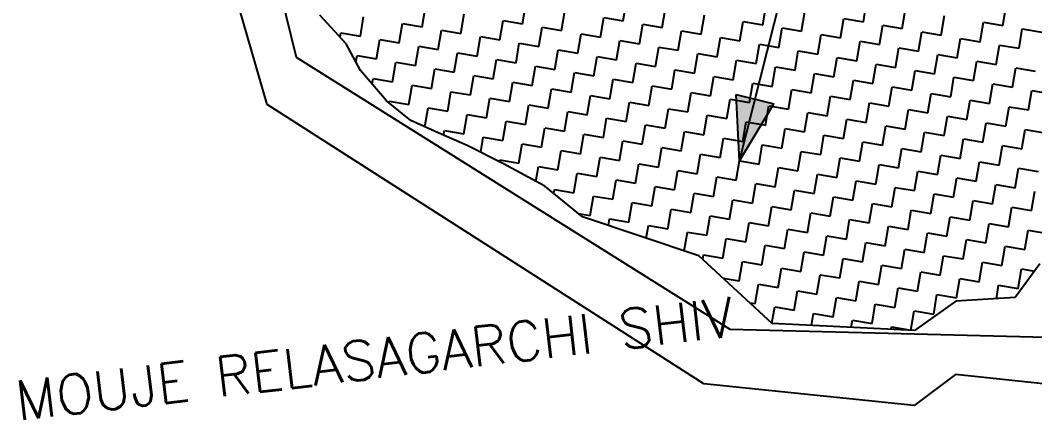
# Model space of a CAD drawing. Header units: metres. Extents: x 286044 to 288268, y 2013628 to 2015838.
# Drawn here: x 286062.3 to 286388.4, y 2015126.8 to 2015255.2 of the extents above; entities that cross this region are included whole.
import ezdxf
from ezdxf.enums import TextEntityAlignment as Align

# ---------------------------------------------------------------- set-up
doc = ezdxf.new("R2010")
doc.units = ezdxf.units.M
for name, color, linetype in [('POLY_HATCH', 12, 'Continuous'), ('POLY_ROAD', 30, 'Continuous'), ('TEXT_MAPOUT', 7, 'Continuous'), ('V_BOUND_LINE', 7, 'Continuous')]:
    doc.layers.add(name, color=color, linetype=linetype)
doc.styles.get("Standard").update_dxf_attribs({"font": 'simplex.shx'})

msp = doc.modelspace()

# ---------------------------------------------------------------- hatches: boundary and pattern name
h = msp.add_hatch(color=256)
h.paths.add_polyline_path([(286298.5, 2015229.82), (286292.44, 2015231.35), (286293.49, 2015210.01)])
h.paths.add_polyline_path([(286293.49, 2015210.01), (286304.56, 2015228.29), (286298.5, 2015229.82)])

# ---------------------------------------------------------------- linework, layer by layer
for p, q in [((286293.49, 2015210.01), (286323.66, 2015329.38)), ((286292.44, 2015231.35), (286304.56, 2015228.29)), ((286293.49, 2015210.01), (286292.44, 2015231.35)), ((286293.49, 2015210.01), (286304.56, 2015228.29))]:
    msp.add_line(p, q)
at = {"layer": 'POLY_HATCH', "linetype": 'Continuous'}
for p, q in [((286256.11, 2015254.99), (286257.18, 2015261.24)), ((286191.44, 2015253.14), (286192.51, 2015259.39)), ((286223.78, 2015254.06), (286224.84, 2015260.32)), ((286236.28, 2015251.93), (286237.35, 2015258.18)), ((286268.62, 2015252.86), (286269.68, 2015259.11)), ((286300.95, 2015253.78), (286302.02, 2015260.04)), ((286333.29, 2015254.71), (286334.35, 2015260.96)), ((286345.79, 2015252.58), (286346.86, 2015258.83)), ((286378.13, 2015253.5), (286379.19, 2015259.76)), ((286171.62, 2015250.08), (286172.68, 2015256.33)), ((286203.95, 2015251), (286205.02, 2015257.26)), ((286216.46, 2015248.87), (286217.52, 2015255.13)), ((286217.52, 2015255.13), (286223.78, 2015254.06)), ((286248.79, 2015249.8), (286249.86, 2015256.05)), ((286249.86, 2015256.05), (286256.11, 2015254.99)), ((286281.13, 2015250.73), (286282.19, 2015256.98)), ((286293.63, 2015248.59), (286294.7, 2015254.85)), ((286294.7, 2015254.85), (286300.95, 2015253.78)), ((286313.46, 2015251.65), (286314.53, 2015257.91)), ((286325.97, 2015249.52), (286327.03, 2015255.77)), ((286327.03, 2015255.77), (286333.29, 2015254.71)), ((286358.3, 2015250.45), (286359.37, 2015256.7)), ((286184.12, 2015247.95), (286185.19, 2015254.2)), ((286185.19, 2015254.2), (286191.44, 2015253.14)), ((286196.63, 2015245.82), (286197.7, 2015252.07)), ((286197.7, 2015252.07), (286203.95, 2015251)), ((286228.97, 2015246.74), (286230.03, 2015253)), ((286230.03, 2015253), (286236.28, 2015251.93)), ((286261.3, 2015247.67), (286262.36, 2015253.92)), ((286262.36, 2015253.92), (286268.62, 2015252.86)), ((286273.81, 2015245.54), (286274.87, 2015251.79)), ((286274.87, 2015251.79), (286281.13, 2015250.73)), ((286306.14, 2015246.46), (286307.21, 2015252.72)), ((286307.21, 2015252.72), (286313.46, 2015251.65)), ((286338.48, 2015247.39), (286339.54, 2015253.64)), ((286339.54, 2015253.64), (286345.79, 2015252.58)), ((286350.98, 2015245.26), (286352.05, 2015251.51)), ((286352.05, 2015251.51), (286358.3, 2015250.45)), ((286370.81, 2015248.32), (286371.88, 2015254.57)), ((286371.88, 2015254.57), (286378.13, 2015253.5)), ((286383.32, 2015246.18), (286384.38, 2015252.44)), ((286384.38, 2015252.44), (286390.64, 2015251.37)), ((286165.13, 2015249.75), (286165.36, 2015251.14)), ((286165.36, 2015251.14), (286171.62, 2015250.08)), ((286176.8, 2015242.76), (286177.87, 2015249.01)), ((286177.87, 2015249.01), (286184.12, 2015247.95)), ((286209.14, 2015243.69), (286210.2, 2015249.94)), ((286210.2, 2015249.94), (286216.46, 2015248.87)), ((286241.47, 2015244.61), (286242.54, 2015250.87)), ((286242.54, 2015250.87), (286248.79, 2015249.8)), ((286253.98, 2015242.48), (286255.05, 2015248.73)), ((286255.05, 2015248.73), (286261.3, 2015247.67)), ((286286.31, 2015243.41), (286287.38, 2015249.66)), ((286287.38, 2015249.66), (286293.63, 2015248.59)), ((286318.65, 2015244.33), (286319.71, 2015250.59)), ((286319.71, 2015250.59), (286325.97, 2015249.52)), ((286331.16, 2015242.2), (286332.22, 2015248.46)), ((286332.22, 2015248.46), (286338.48, 2015247.39)), ((286363.49, 2015243.13), (286364.56, 2015249.38)), ((286364.56, 2015249.38), (286370.81, 2015248.32)), ((286189.31, 2015240.63), (286190.38, 2015246.88)), ((286190.38, 2015246.88), (286196.63, 2015245.82)), ((286221.65, 2015241.55), (286222.71, 2015247.81)), ((286222.71, 2015247.81), (286228.97, 2015246.74)), ((286234.15, 2015239.42), (286235.22, 2015245.68)), ((286235.22, 2015245.68), (286241.47, 2015244.61)), ((286266.49, 2015240.35), (286267.55, 2015246.6)), ((286267.55, 2015246.6), (286273.81, 2015245.54)), ((286298.82, 2015241.28), (286299.89, 2015247.53)), ((286299.89, 2015247.53), (286306.14, 2015246.46)), ((286311.33, 2015239.14), (286312.39, 2015245.4)), ((286312.39, 2015245.4), (286318.65, 2015244.33)), ((286343.66, 2015240.07), (286344.73, 2015246.32)), ((286344.73, 2015246.32), (286350.98, 2015245.26)), ((286376, 2015241), (286377.06, 2015247.25)), ((286377.06, 2015247.25), (286383.32, 2015246.18)), ((286170.21, 2015241.83), (286170.55, 2015243.83)), ((286170.55, 2015243.83), (286176.8, 2015242.76)), ((286181.99, 2015235.44), (286183.06, 2015241.69)), ((286183.06, 2015241.69), (286189.31, 2015240.63)), ((286201.82, 2015238.5), (286202.88, 2015244.75)), ((286202.88, 2015244.75), (286209.14, 2015243.69)), ((286214.33, 2015236.37), (286215.39, 2015242.62)), ((286215.39, 2015242.62), (286221.65, 2015241.55)), ((286246.66, 2015237.29), (286247.73, 2015243.55)), ((286247.73, 2015243.55), (286253.98, 2015242.48)), ((286279, 2015238.22), (286280.06, 2015244.47)), ((286280.06, 2015244.47), (286286.31, 2015243.41)), ((286291.5, 2015236.09), (286292.57, 2015242.34)), ((286292.57, 2015242.34), (286298.82, 2015241.28)), ((286323.84, 2015237.01), (286324.9, 2015243.27)), ((286324.9, 2015243.27), (286331.16, 2015242.2)), ((286356.17, 2015237.94), (286357.24, 2015244.19)), ((286357.24, 2015244.19), (286363.49, 2015243.13)), ((286368.68, 2015235.81), (286369.74, 2015242.06)), ((286369.74, 2015242.06), (286376, 2015241)), ((286194.5, 2015233.31), (286195.57, 2015239.56)), ((286195.57, 2015239.56), (286201.82, 2015238.5)), ((286226.83, 2015234.24), (286227.9, 2015240.49)), ((286227.9, 2015240.49), (286234.15, 2015239.42)), ((286239.34, 2015232.1), (286240.41, 2015238.36)), ((286240.41, 2015238.36), (286246.66, 2015237.29)), ((286259.17, 2015235.16), (286260.23, 2015241.42)), ((286260.23, 2015241.42), (286266.49, 2015240.35)), ((286271.68, 2015233.03), (286272.74, 2015239.28)), ((286272.74, 2015239.28), (286279, 2015238.22)), ((286304.01, 2015233.96), (286305.08, 2015240.21)), ((286305.08, 2015240.21), (286311.33, 2015239.14)), ((286336.34, 2015234.88), (286337.41, 2015241.14)), ((286337.41, 2015241.14), (286343.66, 2015240.07)), ((286348.85, 2015232.75), (286349.92, 2015239)), ((286349.92, 2015239), (286356.17, 2015237.94)), ((286381.19, 2015233.68), (286382.25, 2015239.93)), ((286382.25, 2015239.93), (286388.51, 2015238.87)), ((286175.43, 2015234.72), (286175.74, 2015236.51)), ((286175.74, 2015236.51), (286181.99, 2015235.44)), ((286207.01, 2015231.18), (286208.07, 2015237.43)), ((286208.07, 2015237.43), (286214.33, 2015236.37)), ((286219.51, 2015229.05), (286220.58, 2015235.3)), ((286220.58, 2015235.3), (286226.83, 2015234.24)), ((286251.85, 2015229.97), (286252.91, 2015236.23)), ((286252.91, 2015236.23), (286259.17, 2015235.16)), ((286284.18, 2015230.9), (286285.25, 2015237.15)), ((286285.25, 2015237.15), (286291.5, 2015236.09)), ((286316.52, 2015231.83), (286317.58, 2015238.08)), ((286317.58, 2015238.08), (286323.84, 2015237.01)), ((286329.02, 2015229.69), (286330.09, 2015235.95)), ((286330.09, 2015235.95), (286336.34, 2015234.88)), ((286361.36, 2015230.62), (286362.42, 2015236.87)), ((286362.42, 2015236.87), (286368.68, 2015235.81)), ((286187.18, 2015228.12), (286188.25, 2015234.37)), ((286188.25, 2015234.37), (286194.5, 2015233.31)), ((286199.69, 2015225.99), (286200.75, 2015232.24)), ((286200.75, 2015232.24), (286207.01, 2015231.18)), ((286232.02, 2015226.92), (286233.09, 2015233.17)), ((286233.09, 2015233.17), (286239.34, 2015232.1)), ((286264.36, 2015227.84), (286265.42, 2015234.1)), ((286265.42, 2015234.1), (286271.68, 2015233.03)), ((286276.86, 2015225.71), (286277.93, 2015231.96)), ((286277.93, 2015231.96), (286284.18, 2015230.9)), ((286296.69, 2015228.77), (286297.76, 2015235.02)), ((286297.76, 2015235.02), (286304.01, 2015233.96)), ((286309.2, 2015226.64), (286310.26, 2015232.89)), ((286310.26, 2015232.89), (286316.52, 2015231.83)), ((286341.53, 2015227.56), (286342.6, 2015233.82)), ((286342.6, 2015233.82), (286348.85, 2015232.75)), ((286373.87, 2015228.49), (286374.93, 2015234.74)), ((286374.93, 2015234.74), (286381.19, 2015233.68)), ((286386.37, 2015226.36), (286387.44, 2015232.61)), ((286387.44, 2015232.61), (286393.69, 2015231.55)), ((286180.84, 2015228.69), (286180.93, 2015229.19)), ((286180.93, 2015229.19), (286187.18, 2015228.12)), ((286212.2, 2015223.86), (286213.26, 2015230.11)), ((286213.26, 2015230.11), (286219.51, 2015229.05)), ((286244.53, 2015224.78), (286245.6, 2015231.04)), ((286245.6, 2015231.04), (286251.85, 2015229.97)), ((286257.04, 2015222.65), (286258.1, 2015228.91)), ((286258.1, 2015228.91), (286264.36, 2015227.84)), ((286289.37, 2015223.58), (286290.44, 2015229.83)), ((286290.44, 2015229.83), (286296.69, 2015228.77)), ((286321.71, 2015224.51), (286322.77, 2015230.76)), ((286322.77, 2015230.76), (286329.02, 2015229.69)), ((286334.21, 2015222.37), (286335.28, 2015228.63)), ((286335.28, 2015228.63), (286341.53, 2015227.56)), ((286354.04, 2015225.43), (286355.11, 2015231.69)), ((286355.11, 2015231.69), (286361.36, 2015230.62)), ((286366.55, 2015223.3), (286367.61, 2015229.55)), ((286367.61, 2015229.55), (286373.87, 2015228.49)), ((286192.39, 2015220.95), (286193.43, 2015227.06)), ((286193.43, 2015227.06), (286199.69, 2015225.99)), ((286224.7, 2015221.73), (286225.77, 2015227.98)), ((286225.77, 2015227.98), (286232.02, 2015226.92)), ((286237.21, 2015219.6), (286238.28, 2015225.85)), ((286238.28, 2015225.85), (286244.53, 2015224.78)), ((286269.54, 2015220.52), (286270.61, 2015226.78)), ((286270.61, 2015226.78), (286276.86, 2015225.71)), ((286301.88, 2015221.45), (286302.94, 2015227.7)), ((286302.94, 2015227.7), (286309.2, 2015226.64)), ((286314.39, 2015219.32), (286315.45, 2015225.57)), ((286315.45, 2015225.57), (286321.71, 2015224.51)), ((286346.72, 2015220.24), (286347.79, 2015226.5)), ((286347.79, 2015226.5), (286354.04, 2015225.43)), ((286379.05, 2015221.17), (286380.12, 2015227.42)), ((286380.12, 2015227.42), (286386.37, 2015226.36)), ((286204.88, 2015218.67), (286205.94, 2015224.92)), ((286205.94, 2015224.92), (286212.2, 2015223.86)), ((286217.38, 2015216.54), (286218.45, 2015222.79)), ((286218.45, 2015222.79), (286224.7, 2015221.73)), ((286249.72, 2015217.47), (286250.78, 2015223.72)), ((286250.78, 2015223.72), (286257.04, 2015222.65)), ((286282.05, 2015218.39), (286283.12, 2015224.65)), ((286283.12, 2015224.65), (286289.37, 2015223.58)), ((286294.56, 2015216.26), (286295.63, 2015222.51)), ((286295.63, 2015222.51), (286301.88, 2015221.45)), ((286326.89, 2015217.19), (286327.96, 2015223.44)), ((286327.96, 2015223.44), (286334.21, 2015222.37)), ((286359.23, 2015218.11), (286360.29, 2015224.37)), ((286360.29, 2015224.37), (286366.55, 2015223.3)), ((286371.74, 2015215.98), (286372.8, 2015222.24)), ((286372.8, 2015222.24), (286379.05, 2015221.17)), ((286198.37, 2015218.25), (286198.62, 2015219.74)), ((286198.62, 2015219.74), (286204.88, 2015218.67)), ((286229.89, 2015214.41), (286230.96, 2015220.66)), ((286230.96, 2015220.66), (286237.21, 2015219.6)), ((286262.23, 2015215.33), (286263.29, 2015221.59)), ((286263.29, 2015221.59), (286269.54, 2015220.52)), ((286274.73, 2015213.2), (286275.8, 2015219.46)), ((286275.8, 2015219.46), (286282.05, 2015218.39)), ((286307.07, 2015214.13), (286308.13, 2015220.38)), ((286308.13, 2015220.38), (286314.39, 2015219.32)), ((286339.4, 2015215.06), (286340.47, 2015221.31)), ((286340.47, 2015221.31), (286346.72, 2015220.24)), ((286351.91, 2015212.92), (286352.97, 2015219.18)), ((286352.97, 2015219.18), (286359.23, 2015218.11)), ((286384.24, 2015213.85), (286385.31, 2015220.1)), ((286385.31, 2015220.1), (286391.56, 2015219.04)), ((286210.3, 2015212.75), (286211.13, 2015217.61)), ((286211.13, 2015217.61), (286217.38, 2015216.54)), ((286242.4, 2015212.28), (286243.46, 2015218.53)), ((286243.46, 2015218.53), (286249.72, 2015217.47)), ((286254.91, 2015210.15), (286255.97, 2015216.4)), ((286255.97, 2015216.4), (286262.23, 2015215.33)), ((286287.24, 2015211.07), (286288.31, 2015217.33)), ((286288.31, 2015217.33), (286294.56, 2015216.26)), ((286319.57, 2015212), (286320.64, 2015218.25)), ((286320.64, 2015218.25), (286326.89, 2015217.19)), ((286332.08, 2015209.87), (286333.15, 2015216.12)), ((286333.15, 2015216.12), (286339.4, 2015215.06)), ((286364.42, 2015210.79), (286365.48, 2015217.05)), ((286365.48, 2015217.05), (286371.74, 2015215.98)), ((286222.57, 2015209.22), (286223.64, 2015215.47)), ((286223.64, 2015215.47), (286229.89, 2015214.41)), ((286235.08, 2015207.09), (286236.14, 2015213.34)), ((286236.14, 2015213.34), (286242.4, 2015212.28)), ((286267.41, 2015208.02), (286268.48, 2015214.27)), ((286268.48, 2015214.27), (286274.73, 2015213.2)), ((286299.75, 2015208.94), (286300.81, 2015215.2)), ((286300.81, 2015215.2), (286307.07, 2015214.13)), ((286312.26, 2015206.81), (286313.32, 2015213.06)), ((286313.32, 2015213.06), (286319.57, 2015212)), ((286344.59, 2015207.74), (286345.66, 2015213.99)), ((286345.66, 2015213.99), (286351.91, 2015212.92)), ((286376.92, 2015208.66), (286377.99, 2015214.92)), ((286377.99, 2015214.92), (286384.24, 2015213.85)), ((286216.23, 2015209.78), (286216.32, 2015210.29)), ((286216.32, 2015210.29), (286222.57, 2015209.22)), ((286247.59, 2015204.96), (286248.65, 2015211.21)), ((286248.65, 2015211.21), (286254.91, 2015210.15)), ((286260.09, 2015202.83), (286261.16, 2015209.08)), ((286261.16, 2015209.08), (286267.41, 2015208.02)), ((286279.92, 2015205.88), (286280.99, 2015212.14)), ((286280.99, 2015212.14), (286287.24, 2015211.07)), ((286292.43, 2015203.75), (286293.49, 2015210.01)), ((286293.49, 2015210.01), (286299.75, 2015208.94)), ((286324.76, 2015204.68), (286325.83, 2015210.93)), ((286325.83, 2015210.93), (286332.08, 2015209.87)), ((286357.1, 2015205.61), (286358.16, 2015211.86)), ((286358.16, 2015211.86), (286364.42, 2015210.79)), ((286369.6, 2015203.47), (286370.67, 2015209.73)), ((286370.67, 2015209.73), (286376.92, 2015208.66)), ((286228.01, 2015203.38), (286228.83, 2015208.15)), ((286228.83, 2015208.15), (286235.08, 2015207.09)), ((286240.27, 2015199.77), (286241.33, 2015206.02)), ((286241.33, 2015206.02), (286247.59, 2015204.96)), ((286272.6, 2015200.7), (286273.67, 2015206.95)), ((286273.67, 2015206.95), (286279.92, 2015205.88)), ((286304.94, 2015201.62), (286306, 2015207.88)), ((286306, 2015207.88), (286312.26, 2015206.81)), ((286337.27, 2015202.55), (286338.34, 2015208.8)), ((286338.34, 2015208.8), (286344.59, 2015207.74)), ((286349.78, 2015200.42), (286350.84, 2015206.67)), ((286350.84, 2015206.67), (286357.1, 2015205.61)), ((286382.11, 2015201.34), (286383.18, 2015207.6)), ((286383.18, 2015207.6), (286389.43, 2015206.53)), ((286252.78, 2015197.64), (286253.84, 2015203.89)), ((286253.84, 2015203.89), (286260.09, 2015202.83)), ((286285.11, 2015198.56), (286286.17, 2015204.82)), ((286286.17, 2015204.82), (286292.43, 2015203.75)), ((286297.62, 2015196.43), (286298.68, 2015202.69)), ((286298.68, 2015202.69), (286304.94, 2015201.62)), ((286317.44, 2015199.49), (286318.51, 2015205.74)), ((286318.51, 2015205.74), (286324.76, 2015204.68)), ((286329.95, 2015197.36), (286331.02, 2015203.61)), ((286331.02, 2015203.61), (286337.27, 2015202.55)), ((286362.29, 2015198.29), (286363.35, 2015204.54)), ((286363.35, 2015204.54), (286369.6, 2015203.47)), ((286233.78, 2015199.47), (286234.01, 2015200.84)), ((286234.01, 2015200.84), (286240.27, 2015199.77)), ((286265.28, 2015195.51), (286266.35, 2015201.76)), ((286266.35, 2015201.76), (286272.6, 2015200.7)), ((286277.79, 2015193.38), (286278.86, 2015199.63)), ((286278.86, 2015199.63), (286285.11, 2015198.56)), ((286310.12, 2015194.3), (286311.19, 2015200.56)), ((286311.19, 2015200.56), (286317.44, 2015199.49)), ((286342.46, 2015195.23), (286343.52, 2015201.48)), ((286343.52, 2015201.48), (286349.78, 2015200.42)), ((286354.97, 2015193.1), (286356.03, 2015199.35)), ((286356.03, 2015199.35), (286362.29, 2015198.29)), ((286374.79, 2015196.15), (286375.86, 2015202.41)), ((286375.86, 2015202.41), (286382.11, 2015201.34)), ((286387.3, 2015194.02), (286388.37, 2015200.28)), ((286245.46, 2015192.45), (286246.52, 2015198.7)), ((286246.52, 2015198.7), (286252.78, 2015197.64)), ((286257.96, 2015190.32), (286259.03, 2015196.57)), ((286259.03, 2015196.57), (286265.28, 2015195.51)), ((286290.3, 2015191.25), (286291.36, 2015197.5)), ((286291.36, 2015197.5), (286297.62, 2015196.43)), ((286322.63, 2015192.17), (286323.7, 2015198.43)), ((286323.7, 2015198.43), (286329.95, 2015197.36)), ((286335.14, 2015190.04), (286336.2, 2015196.29)), ((286336.2, 2015196.29), (286342.46, 2015195.23)), ((286367.47, 2015190.97), (286368.54, 2015197.22)), ((286368.54, 2015197.22), (286374.79, 2015196.15)), ((286241.68, 2015193.09), (286245.46, 2015192.45)), ((286270.47, 2015188.19), (286271.54, 2015194.44)), ((286271.54, 2015194.44), (286277.79, 2015193.38)), ((286302.8, 2015189.11), (286303.87, 2015195.37)), ((286303.87, 2015195.37), (286310.12, 2015194.3)), ((286315.31, 2015186.98), (286316.38, 2015193.24)), ((286316.38, 2015193.24), (286322.63, 2015192.17)), ((286347.65, 2015187.91), (286348.71, 2015194.16)), ((286348.71, 2015194.16), (286354.97, 2015193.1)), ((286379.98, 2015188.84), (286381.05, 2015195.09)), ((286381.05, 2015195.09), (286387.3, 2015194.02)), ((286251.34, 2015189.21), (286251.71, 2015191.39)), ((286251.71, 2015191.39), (286257.96, 2015190.32)), ((286282.98, 2015186.06), (286284.04, 2015192.31)), ((286284.04, 2015192.31), (286290.3, 2015191.25)), ((286295.49, 2015183.93), (286296.55, 2015190.18)), ((286296.55, 2015190.18), (286302.8, 2015189.11)), ((286327.82, 2015184.85), (286328.89, 2015191.11)), ((286328.89, 2015191.11), (286335.14, 2015190.04)), ((286360.15, 2015185.78), (286361.22, 2015192.03)), ((286361.22, 2015192.03), (286367.47, 2015190.97)), ((286372.66, 2015183.65), (286373.73, 2015189.9)), ((286373.73, 2015189.9), (286379.98, 2015188.84)), ((286263.52, 2015185.14), (286264.22, 2015189.25)), ((286264.22, 2015189.25), (286270.47, 2015188.19)), ((286275.69, 2015181.07), (286276.72, 2015187.12)), ((286276.72, 2015187.12), (286282.98, 2015186.06)), ((286307.99, 2015181.8), (286309.06, 2015188.05)), ((286309.06, 2015188.05), (286315.31, 2015186.98)), ((286340.33, 2015182.72), (286341.39, 2015188.97)), ((286341.39, 2015188.97), (286347.65, 2015187.91)), ((286352.83, 2015180.59), (286353.9, 2015186.84)), ((286353.9, 2015186.84), (286360.15, 2015185.78)), ((286385.17, 2015181.52), (286386.23, 2015187.77)), ((286386.23, 2015187.77), (286392.49, 2015186.7)), ((286288.17, 2015178.74), (286289.23, 2015184.99)), ((286289.23, 2015184.99), (286295.49, 2015183.93)), ((286320.5, 2015179.66), (286321.57, 2015185.92)), ((286321.57, 2015185.92), (286327.82, 2015184.85)), ((286333.01, 2015177.53), (286334.07, 2015183.79)), ((286334.07, 2015183.79), (286340.33, 2015182.72)), ((286365.34, 2015178.46), (286366.41, 2015184.71)), ((286366.41, 2015184.71), (286372.66, 2015183.65)), ((286281.66, 2015178.32), (286281.91, 2015179.8)), ((286281.91, 2015179.8), (286288.17, 2015178.74)), ((286300.67, 2015176.61), (286301.74, 2015182.86)), ((286301.74, 2015182.86), (286307.99, 2015181.8)), ((286313.18, 2015174.48), (286314.25, 2015180.73)), ((286314.25, 2015180.73), (286320.5, 2015179.66)), ((286345.52, 2015175.4), (286346.58, 2015181.66)), ((286346.58, 2015181.66), (286352.83, 2015180.59)), ((286377.85, 2015176.33), (286378.92, 2015182.58)), ((286378.92, 2015182.58), (286385.17, 2015181.52)), ((286293.35, 2015171.42), (286294.42, 2015177.67)), ((286294.42, 2015177.67), (286300.67, 2015176.61)), ((286325.69, 2015172.34), (286326.75, 2015178.6)), ((286326.75, 2015178.6), (286333.01, 2015177.53)), ((286338.2, 2015170.21), (286339.26, 2015176.47)), ((286339.26, 2015176.47), (286345.52, 2015175.4)), ((286358.02, 2015173.27), (286359.09, 2015179.52)), ((286359.09, 2015179.52), (286365.34, 2015178.46)), ((286370.53, 2015171.14), (286371.6, 2015177.39)), ((286371.6, 2015177.39), (286377.85, 2015176.33)), ((286305.86, 2015169.29), (286306.93, 2015175.54)), ((286306.93, 2015175.54), (286313.18, 2015174.48)), ((286318.37, 2015167.16), (286319.44, 2015173.41)), ((286319.44, 2015173.41), (286325.69, 2015172.34)), ((286350.7, 2015168.08), (286351.77, 2015174.34)), ((286351.77, 2015174.34), (286358.02, 2015173.27)), ((286383.04, 2015169.01), (286384.1, 2015175.26)), ((286384.1, 2015175.26), (286388.3, 2015174.55)), ((286288.21, 2015172.3), (286293.35, 2015171.42)), ((286298.54, 2015164.1), (286299.61, 2015170.35)), ((286299.61, 2015170.35), (286305.86, 2015169.29)), ((286330.88, 2015165.03), (286331.94, 2015171.28)), ((286331.94, 2015171.28), (286338.2, 2015170.21)), ((286363.21, 2015165.95), (286364.28, 2015172.21)), ((286364.28, 2015172.21), (286370.53, 2015171.14)), ((286376.04, 2015165.69), (286376.78, 2015170.07)), ((286376.78, 2015170.07), (286383.04, 2015169.01)), ((286311.05, 2015161.97), (286312.12, 2015168.22)), ((286312.12, 2015168.22), (286318.37, 2015167.16)), ((286343.38, 2015162.89), (286344.45, 2015169.15)), ((286344.45, 2015169.15), (286350.7, 2015168.08)), ((286355.89, 2015160.76), (286356.96, 2015167.02)), ((286356.96, 2015167.02), (286363.21, 2015165.95)), ((286296.78, 2015164.4), (286298.54, 2015164.1)), ((286323.56, 2015159.84), (286324.62, 2015166.09)), ((286324.62, 2015166.09), (286330.88, 2015165.03)), ((286336.07, 2015157.71), (286337.13, 2015163.96)), ((286337.13, 2015163.96), (286343.38, 2015162.89)), ((286303.91, 2015157.83), (286304.8, 2015163.03)), ((286304.8, 2015163.03), (286311.05, 2015161.97)), ((286316.66, 2015157.1), (286317.3, 2015160.9)), ((286317.3, 2015160.9), (286323.56, 2015159.84)), ((286348.57, 2015155.58), (286349.64, 2015161.83)), ((286349.64, 2015161.83), (286355.89, 2015160.76)), ((286329.42, 2015156.48), (286329.81, 2015158.77)), ((286329.81, 2015158.77), (286336.07, 2015157.71)), ((286342.18, 2015155.85), (286342.32, 2015156.64)), ((286342.32, 2015156.64), (286348.57, 2015155.58))]:
    msp.add_line(p, q, dxfattribs=at)
at = {"layer": 'POLY_HATCH'}
for p, q in [((286167.05, 2015247.65), (286158.63, 2015256.85)), ((286171.7, 2015239.09), (286167.05, 2015247.65)), ((286180.04, 2015229.34), (286171.7, 2015239.09)), ((286187.84, 2015223.02), (286180.04, 2015229.34)), ((286197.63, 2015218.58), (286187.84, 2015223.02)), ((286205.9, 2015214.95), (286197.63, 2015218.58)), ((286217.67, 2015209.06), (286205.9, 2015214.95)), ((286230.87, 2015201.82), (286217.67, 2015209.06)), ((286243.07, 2015191.97), (286230.87, 2015201.82)), ((286280.37, 2015179.51), (286243.07, 2015191.97)), ((286304.03, 2015157.72), (286280.37, 2015179.51)), ((286390.03, 2015176.91), (286382.08, 2015166.06)), ((286363, 2015164.87), (286349.74, 2015155.48)), ((286382.08, 2015166.06), (286363, 2015164.87)), ((286349.74, 2015155.48), (286304.03, 2015157.72))]:
    msp.add_line(p, q, dxfattribs=at)
at = {"layer": 'POLY_ROAD'}
for p, q in [((286151.12, 2015243.27), (286134.3, 2015312.13)), ((286290.48, 2015155.81), (286151.12, 2015243.27)), ((286429.7, 2015152.31), (286290.48, 2015155.81))]:
    msp.add_line(p, q, dxfattribs=at)
at = {"layer": 'V_BOUND_LINE'}
for p, q in [((286141.67, 2015228.13), (286118.91, 2015306.69)), ((286282.03, 2015138.27), (286141.67, 2015228.13)), ((286362.92, 2015141.32), (286349.67, 2015131.31)), ((286419.96, 2015135.18), (286362.92, 2015141.32)), ((286349.67, 2015131.31), (286282.03, 2015138.27))]:
    msp.add_line(p, q, dxfattribs=at)

# ---------------------------------------------------------------- texts
at = {"layer": 'TEXT_MAPOUT'}
msp.add_text('MOUJE RELASAGARCHI SHIV', height=12.6877, rotation=6.725, dxfattribs=at).set_placement((286176.94, 2015140.12), align=Align.CENTER)

doc.saveas('drawing.dxf')
